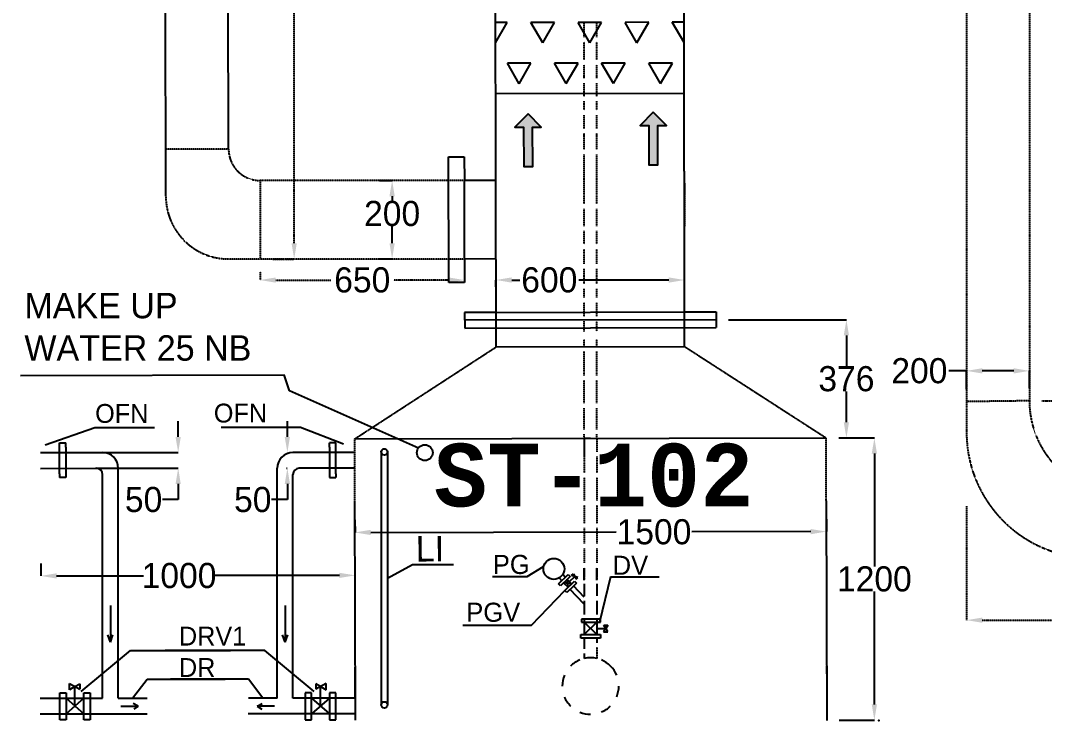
# Model space of a CAD drawing. Header units: inches. Extents: x -36349 to 130474, y -1458 to 49216.
# Drawn here: x -35754 to -32495, y -33 to 2197 of the extents above; entities that cross this region are included whole.
import ezdxf

# ---------------------------------------------------------------- set-up
doc = ezdxf.new("R2010")
doc.units = ezdxf.units.IN
doc.header["$MEASUREMENT"] = 0
doc.linetypes.add('HIDDEN', pattern=[0.375, 0.25, -0.125])
doc.layers.add('TEXT', color=6, linetype='Continuous')
doc.dimstyles.get("Standard").update_dxf_attribs({"dimtxt": 80, "dimasz": 50, "dimexe": 0.18, "dimexo": 40, "dimgap": 0.09, "dimtad": 0, "dimtih": 1, "dimtoh": 1, "dimdec": 0, "dimzin": 0, "dimdsep": 46, "dimtxsty": 'Standard', "dimcen": 0.09, "dimclrd": 6, "dimclre": 6, "dimclrt": 5, "dimadec": 0, "dimazin": 0, "dimtfac": 1, "dimtdec": 0, "dimtofl": 0, "dimtmove": 0, "dimatfit": 3, "dimfxl": 1, "dimtolj": 1, "dimtzin": 0, "dimarcsym": 0})

# ---------------------------------------------------------------- blocks, each defined once
blk = doc.blocks.new('*D3')
at = {"layer": 'Defpoints', "color": 0, "transparency": 16777216}
for p in [(-34689.2, 566.2), (-34689.2, 566.2), (-33189.2, 568.9)]:
    blk.add_point(p, dxfattribs=at)
at = {"layer": 'TEXT', "color": 6, "lineweight": -2, "transparency": 16777216}
for p, q in [((-34689.3, 606.2), (-34689.2, 566.4)), ((-33189.3, 608.9), (-33189.2, 569.1)), ((-34639.2, 566.3), (-33857.9, 567.7)), ((-33239.2, 568.8), (-33617.7, 568.2))]:
    blk.add_line(p, q, dxfattribs=at)
at = {"layer": 'TEXT', "color": 6, "transparency": 16777216}
for points in [[(-34639.2, 574.6), (-34639.2, 558), (-34689.2, 566.2)], [(-33239.2, 577.2), (-33239.2, 560.5), (-33189.2, 568.9)]]:
    blk.add_solid(points, dxfattribs=at)
at = {"layer": 'TEXT', "color": 5, "transparency": 16777216, "insert": (-33737.8, 567.9), "char_height": 80, "width": 348.971, "attachment_point": 5}
blk.add_mtext('\\A1;{\\C7;1500} ', dxfattribs=at)
blk = doc.blocks.new('*U2')
h = blk.add_hatch(color=0)
h.set_gradient(color1=(0, 0, 255), rotation=180, tint=1)
h.paths.add_polyline_path([(0, 0), (-6.35, -6.35), (-6.35, -2.159), (-25.4, -2.159), (-25.4, 2.159), (-6.35, 2.159), (-6.35, 6.35)])
at = {"color": 0, "linetype": 'Continuous'}
blk.add_lwpolyline([(0, 0), (-6.35, -6.35), (-6.35, -2.159), (-25.4, -2.159), (-25.4, 2.159), (-6.35, 2.159), (-6.35, 6.35)], close=True, dxfattribs=at)
blk = doc.blocks.new('*D5')
at = {"layer": 'Defpoints', "color": 0, "transparency": 16777216}
for p in [(-35689, 427.8), (-35689, 427.8), (-34689, 429.6)]:
    blk.add_point(p, dxfattribs=at)
at = {"layer": 'TEXT', "color": 6, "lineweight": -2, "transparency": 16777216}
for p, q in [((-35689, 467.8), (-35689, 428)), ((-35639, 427.9), (-35362.6, 428.4)), ((-34739, 429.5), (-35135.7, 428.8)), ((-34688.9, 389.6), (-34689, 429.4))]:
    blk.add_line(p, q, dxfattribs=at)
at = {"layer": 'TEXT', "color": 6, "transparency": 16777216}
for points in [[(-35639, 436.2), (-35638.9, 419.5), (-35689, 427.8)], [(-34739, 437.8), (-34738.9, 421.2), (-34689, 429.6)]]:
    blk.add_solid(points, dxfattribs=at)
at = {"layer": 'TEXT', "color": 5, "transparency": 16777216, "insert": (-35249.1, 428.6), "char_height": 80, "width": 329.326, "attachment_point": 5}
blk.add_mtext('\\A1;{\\C7;1000}', dxfattribs=at)
blk = doc.blocks.new('*D6')
at = {"layer": 'Defpoints', "color": 0, "linetype": 'ByBlock', "transparency": 16777216}
for p in [(-32743.2, 1080.8), (-32743.2, 982.9), (-32543.2, 985.4)]:
    blk.add_point(p, dxfattribs=at)
at = {"layer": 'TEXT', "color": 6, "linetype": 'ByBlock', "lineweight": -2, "transparency": 16777216}
for p, q in [((-32743.2, 1080.8), (-32799.9, 1080.8)), ((-32743.2, 1022.9), (-32743.2, 1081)), ((-32593.2, 1080.8), (-32693.2, 1080.8)), ((-32543.2, 1025.4), (-32543.2, 1081))]:
    blk.add_line(p, q, dxfattribs=at)
at = {"layer": 'TEXT', "color": 6, "linetype": 'ByBlock', "transparency": 16777216}
for points in [[(-32693.2, 1089.2), (-32693.2, 1072.5), (-32743.2, 1080.8)], [(-32593.2, 1089.2), (-32593.2, 1072.5), (-32543.2, 1080.8)]]:
    blk.add_solid(points, dxfattribs=at)
at = {"layer": 'TEXT', "color": 5, "linetype": 'ByBlock', "transparency": 16777216, "insert": (-32893.3, 1080.8), "char_height": 80, "attachment_point": 5}
blk.add_mtext('\\A1;{\\C7;200}', dxfattribs=at)
blk = doc.blocks.new('*D49')
at = {"layer": 'Defpoints', "color": 0, "linetype": 'HIDDEN', "transparency": 16777216}
for p in [(-32543.2, 5592.6), (-32328.2, 5592.6), (-32543.2, 985.4)]:
    blk.add_point(p, dxfattribs=at)
at = {"layer": 'TEXT', "color": 6, "linetype": 'HIDDEN', "lineweight": -2, "transparency": 16777216}
for p, q in [((-32503.2, 5592.6), (-32328, 5592.6)), ((-32328.2, 5542.6), (-32328.2, 3177)), ((-32328.2, 1035.4), (-32328.2, 3096.9)), ((-32503.2, 985.4), (-32328, 985.4))]:
    blk.add_line(p, q, dxfattribs=at)
at = {"layer": 'TEXT', "color": 6, "linetype": 'HIDDEN', "transparency": 16777216}
for points in [[(-32336.5, 5542.6), (-32319.8, 5542.6), (-32328.2, 5592.6)], [(-32336.5, 1035.4), (-32319.8, 1035.4), (-32328.2, 985.4)]]:
    blk.add_solid(points, dxfattribs=at)
at = {"layer": 'TEXT', "color": 5, "linetype": 'HIDDEN', "transparency": 16777216, "insert": (-32328.2, 3136.9), "char_height": 80, "width": 474.618, "attachment_point": 5}
blk.add_mtext('\\A1;{\\C7;4750}', dxfattribs=at)
blk = doc.blocks.new('*D50')
at = {"layer": 'Defpoints', "color": 0, "linetype": 'HIDDEN', "transparency": 16777216}
for p in [(-32743.2, 689.9), (-31760.4, 485.4), (-32743.2, 286.9)]:
    blk.add_point(p, dxfattribs=at)
at = {"layer": 'TEXT', "color": 6, "linetype": 'HIDDEN', "lineweight": -2, "transparency": 16777216}
for p, q in [((-32743.2, 649.9), (-32743.2, 286.7)), ((-31760.4, 445.4), (-31760.4, 286.7)), ((-32693.2, 286.9), (-32351.9, 286.9)), ((-31810.4, 286.9), (-32151.7, 286.9))]:
    blk.add_line(p, q, dxfattribs=at)
at = {"layer": 'TEXT', "color": 6, "linetype": 'HIDDEN', "transparency": 16777216}
for points in [[(-32693.2, 295.2), (-32693.2, 278.5), (-32743.2, 286.9)], [(-31810.4, 295.2), (-31810.4, 278.5), (-31760.4, 286.9)]]:
    blk.add_solid(points, dxfattribs=at)
at = {"layer": 'TEXT', "color": 5, "linetype": 'HIDDEN', "transparency": 16777216, "insert": (-32251.8, 286.9), "char_height": 80, "width": 272.568, "attachment_point": 5}
blk.add_mtext('\\A1;{\\C7;980}', dxfattribs=at)
blk = doc.blocks.new('*D52')
at = {"layer": 'Defpoints', "color": 0, "linetype": 'HIDDEN', "transparency": 16777216}
for p in [(-35098.4, 5545.3), (-34991.5, 1437.1), (-34882.8, 1437.1)]:
    blk.add_point(p, dxfattribs=at)
at = {"layer": 'TEXT', "color": 6, "linetype": 'HIDDEN', "lineweight": -2, "transparency": 16777216}
for p, q in [((-35058.4, 5545.3), (-34882.6, 5545.3)), ((-34882.8, 5495.3), (-34882.8, 3734)), ((-34882.8, 1487.1), (-34882.8, 3653.8)), ((-34951.5, 1437.1), (-34882.6, 1437.1))]:
    blk.add_line(p, q, dxfattribs=at)
at = {"layer": 'TEXT', "color": 6, "linetype": 'HIDDEN', "transparency": 16777216}
for points in [[(-34891.1, 5495.3), (-34874.5, 5495.3), (-34882.8, 5545.3)], [(-34891.1, 1487.1), (-34874.5, 1487.1), (-34882.8, 1437.1)]]:
    blk.add_solid(points, dxfattribs=at)
at = {"layer": 'TEXT', "color": 5, "linetype": 'HIDDEN', "transparency": 16777216, "insert": (-34882.8, 3693.9), "char_height": 80, "width": 424.543, "attachment_point": 5}
blk.add_mtext('\\A1;{\\C7;4250}', dxfattribs=at)
blk = doc.blocks.new('*D53')
at = {"layer": 'Defpoints', "color": 0, "linetype": 'HIDDEN', "transparency": 16777216}
for p in [(-34991.5, 1437.1), (-34340.8, 1437.1), (-34340.8, 1370)]:
    blk.add_point(p, dxfattribs=at)
at = {"layer": 'TEXT', "color": 6, "linetype": 'HIDDEN', "lineweight": -2, "transparency": 16777216}
for p, q in [((-34991.5, 1397.1), (-34991.5, 1369.8)), ((-34941.5, 1370), (-34766.2, 1370)), ((-34390.8, 1370), (-34566, 1370)), ((-34340.8, 1397.1), (-34340.8, 1369.8))]:
    blk.add_line(p, q, dxfattribs=at)
at = {"layer": 'TEXT', "color": 6, "linetype": 'HIDDEN', "transparency": 16777216}
for points in [[(-34941.5, 1378.3), (-34941.5, 1361.7), (-34991.5, 1370)], [(-34390.8, 1378.3), (-34390.8, 1361.7), (-34340.8, 1370)]]:
    blk.add_solid(points, dxfattribs=at)
at = {"layer": 'TEXT', "color": 5, "linetype": 'HIDDEN', "transparency": 16777216, "insert": (-34666.1, 1370), "char_height": 80, "width": 267.941, "attachment_point": 5}
blk.add_mtext('\\A1;{\\C7;650}', dxfattribs=at)
blk = doc.blocks.new('*D54')
at = {"layer": 'Defpoints', "color": 0, "linetype": 'ByBlock', "transparency": 16777216}
for p in [(-34864.6, 820.7), (-34904.5, 770.7), (-34866.9, 770.7)]:
    blk.add_point(p, dxfattribs=at)
at = {"layer": 'TEXT', "color": 6, "linetype": 'ByBlock', "lineweight": -2, "transparency": 16777216}
for p, q in [((-34904.5, 870.7), (-34904.5, 920.7)), ((-34904.6, 820.7), (-34904.7, 820.7)), ((-34906.9, 770.7), (-34904.7, 770.7)), ((-34904.5, 720.7), (-34904.5, 670.7)), ((-34904.5, 670.7), (-34954.5, 670.7))]:
    blk.add_line(p, q, dxfattribs=at)
at = {"layer": 'TEXT', "color": 6, "linetype": 'ByBlock', "transparency": 16777216}
for points in [[(-34912.9, 870.7), (-34896.2, 870.7), (-34904.5, 820.7)], [(-34912.9, 720.7), (-34896.2, 720.7), (-34904.5, 770.7)]]:
    blk.add_solid(points, dxfattribs=at)
at = {"layer": 'TEXT', "color": 5, "linetype": 'ByBlock', "transparency": 16777216, "insert": (-35014.6, 670.7), "char_height": 80, "attachment_point": 5}
blk.add_mtext('\\A1;{\\C7;50}', dxfattribs=at)
blk = doc.blocks.new('*D55')
at = {"layer": 'Defpoints', "color": 0, "linetype": 'ByBlock', "transparency": 16777216}
for p in [(-34571.1, 1687.2), (-34571.1, 1687.2), (-34571.1, 1437.2)]:
    blk.add_point(p, dxfattribs=at)
at = {"layer": 'TEXT', "color": 6, "linetype": 'ByBlock', "lineweight": -2, "transparency": 16777216}
for p, q in [((-34611.1, 1687.2), (-34571.3, 1687.2)), ((-34571.1, 1637.2), (-34571.1, 1621.7)), ((-34571.1, 1487.2), (-34571.1, 1541.5)), ((-34611.1, 1437.2), (-34571.3, 1437.2))]:
    blk.add_line(p, q, dxfattribs=at)
at = {"layer": 'TEXT', "color": 6, "linetype": 'ByBlock', "transparency": 16777216}
for points in [[(-34579.5, 1637.2), (-34562.8, 1637.2), (-34571.1, 1687.2)], [(-34579.5, 1487.2), (-34562.8, 1487.2), (-34571.1, 1437.2)]]:
    blk.add_solid(points, dxfattribs=at)
at = {"layer": 'TEXT', "color": 5, "linetype": 'ByBlock', "transparency": 16777216, "insert": (-34571.1, 1581.6), "char_height": 80, "attachment_point": 5}
blk.add_mtext('\\A1;{\\C7;200}', dxfattribs=at)
blk = doc.blocks.new('*D56')
at = {"layer": 'Defpoints', "color": 0, "linetype": 'ByBlock', "transparency": 16777216}
for p in [(-35554.7, 820.7), (-35554.7, 770.7), (-35251.9, 770.7)]:
    blk.add_point(p, dxfattribs=at)
at = {"layer": 'TEXT', "color": 6, "linetype": 'ByBlock', "lineweight": -2, "transparency": 16777216}
for p, q in [((-35251.9, 870.7), (-35251.9, 920.7)), ((-35514.7, 820.7), (-35251.8, 820.7)), ((-35514.7, 770.7), (-35251.8, 770.7)), ((-35251.9, 720.7), (-35251.9, 670.7)), ((-35251.9, 670.7), (-35301.9, 670.7))]:
    blk.add_line(p, q, dxfattribs=at)
at = {"layer": 'TEXT', "color": 6, "linetype": 'ByBlock', "transparency": 16777216}
for points in [[(-35260.3, 870.7), (-35243.6, 870.7), (-35251.9, 820.7)], [(-35260.3, 720.7), (-35243.6, 720.7), (-35251.9, 770.7)]]:
    blk.add_solid(points, dxfattribs=at)
at = {"layer": 'TEXT', "color": 5, "linetype": 'ByBlock', "transparency": 16777216, "insert": (-35362, 670.7), "char_height": 80, "attachment_point": 5}
blk.add_mtext('\\A1;{\\C7;50}', dxfattribs=at)
blk = doc.blocks.new('*D61')
at = {"layer": 'Defpoints', "color": 0, "linetype": 'ByBlock', "transparency": 16777216}
for p in [(-33540.2, 1243.6), (-33189.7, 867.2), (-33125.5, 867.2)]:
    blk.add_point(p, dxfattribs=at)
at = {"layer": 'TEXT', "color": 6, "linetype": 'ByBlock', "lineweight": -2, "transparency": 16777216}
for p, q in [((-33500.2, 1243.6), (-33125.4, 1243.6)), ((-33125.5, 1193.6), (-33125.5, 1095.5)), ((-33125.5, 917.2), (-33125.5, 1015.3)), ((-33149.7, 867.2), (-33125.4, 867.2))]:
    blk.add_line(p, q, dxfattribs=at)
at = {"layer": 'TEXT', "color": 6, "linetype": 'ByBlock', "transparency": 16777216}
for points in [[(-33133.9, 1193.6), (-33117.2, 1193.6), (-33125.5, 1243.6)], [(-33133.9, 917.2), (-33117.2, 917.2), (-33125.5, 867.2)]]:
    blk.add_solid(points, dxfattribs=at)
at = {"layer": 'TEXT', "color": 5, "linetype": 'ByBlock', "transparency": 16777216, "insert": (-33125.5, 1055.4), "char_height": 80, "width": 540.022, "attachment_point": 5}
blk.add_mtext('\\A1;{\\C7;376}', dxfattribs=at)
blk = doc.blocks.new('*D62')
at = {"layer": 'Defpoints', "color": 0, "linetype": 'ByBlock', "transparency": 16777216}
for p in [(-33189.7, 867.2), (-33188.1, -31.5), (-33036.5, -31.5)]:
    blk.add_point(p, dxfattribs=at)
at = {"layer": 'TEXT', "color": 6, "linetype": 'ByBlock', "lineweight": -2, "transparency": 16777216}
for p, q in [((-33149.7, 867.2), (-33036.4, 867.2)), ((-33036.5, 817.2), (-33036.5, 458)), ((-33036.5, 18.5), (-33036.5, 377.8)), ((-33148.1, -31.5), (-33036.4, -31.5))]:
    blk.add_line(p, q, dxfattribs=at)
at = {"layer": 'TEXT', "color": 6, "linetype": 'ByBlock', "transparency": 16777216}
for points in [[(-33044.9, 817.2), (-33028.2, 817.2), (-33036.5, 867.2)], [(-33044.9, 18.5), (-33028.2, 18.5), (-33036.5, -31.5)]]:
    blk.add_solid(points, dxfattribs=at)
at = {"layer": 'TEXT', "color": 5, "linetype": 'ByBlock', "transparency": 16777216, "insert": (-33036.5, 417.9), "char_height": 80, "attachment_point": 5}
blk.add_mtext('\\A1;{\\C7;1200}', dxfattribs=at)
blk = doc.blocks.new('*D63')
at = {"layer": 'Defpoints', "color": 0, "linetype": 'ByBlock', "transparency": 16777216}
for p in [(-34240.7, 1388.7), (-33640.7, 1391.4), (-33640.7, 1370.2)]:
    blk.add_point(p, dxfattribs=at)
at = {"layer": 'TEXT', "color": 6, "linetype": 'ByBlock', "lineweight": -2, "transparency": 16777216}
for p, q in [((-34240.7, 1348.7), (-34240.7, 1370)), ((-34190.7, 1370.2), (-34164.4, 1370.2)), ((-33690.7, 1370.2), (-33977.5, 1370.2)), ((-33640.7, 1351.4), (-33640.7, 1370))]:
    blk.add_line(p, q, dxfattribs=at)
at = {"layer": 'TEXT', "color": 6, "linetype": 'ByBlock', "transparency": 16777216}
for points in [[(-34190.7, 1378.5), (-34190.7, 1361.8), (-34240.7, 1370.2)], [(-33690.7, 1378.5), (-33690.7, 1361.8), (-33640.7, 1370.2)]]:
    blk.add_solid(points, dxfattribs=at)
at = {"layer": 'TEXT', "color": 5, "linetype": 'ByBlock', "transparency": 16777216, "insert": (-34070.9, 1370.2), "char_height": 80, "attachment_point": 5}
blk.add_mtext('\\A1;{\\C7;600}', dxfattribs=at)

msp = doc.modelspace()

# ---------------------------------------------------------------- linework, layer by layer
at = {"color": 5}
for p, q in [((-35091.5, 1786.9), (-35098.7, 5686.9)), ((-35291.2, 1636.7), (-35298.5, 5586.7)), ((-33640.3, 1158.2), (-33647.4, 5116.4)), ((-34240.3, 1156.9), (-34247.4, 5115.3)), ((-34204.6, 2190.2), (-34242.1, 2190.1)), ((-34242, 2125.1), (-34204.6, 2190.2)), ((-34054.6, 2190.4), (-34129.6, 2190.3)), ((-34092, 2125.4), (-34129.6, 2190.3)), ((-34092, 2125.4), (-34054.6, 2190.4)), ((-33904.6, 2190.7), (-33979.6, 2190.6)), ((-33942, 2125.7), (-33979.6, 2190.6)), ((-33942, 2125.7), (-33904.6, 2190.7)), ((-33754.6, 2191), (-33829.6, 2190.8)), ((-33792, 2126), (-33829.6, 2190.8)), ((-33792, 2126), (-33754.6, 2191)), ((-33642.1, 2191.2), (-33679.6, 2191.1)), ((-33642, 2126.2), (-33679.6, 2191.1)), ((-34129.4, 2060.4), (-34204.4, 2060.3)), ((-34166.8, 1995.4), (-34204.4, 2060.3)), ((-34166.8, 1995.4), (-34129.4, 2060.4)), ((-33979.4, 2060.7), (-34054.4, 2060.5)), ((-34016.8, 1995.6), (-34054.4, 2060.5)), ((-34016.8, 1995.6), (-33979.4, 2060.7)), ((-33829.4, 2060.9), (-33904.4, 2060.8)), ((-33866.8, 1995.9), (-33904.4, 2060.8)), ((-33866.8, 1995.9), (-33829.4, 2060.9)), ((-33679.4, 2061.2), (-33754.4, 2061.1)), ((-33716.8, 1996.2), (-33754.4, 2061.1)), ((-33716.8, 1996.2), (-33679.4, 2061.2)), ((-33641.7, 1965.4), (-33641.9, 2065.4)), ((-34241.8, 1964.3), (-33641.7, 1965.4)), ((-34391.4, 1762), (-34341.4, 1762.1)), ((-34390.6, 1362), (-34391.4, 1762)), ((-34341.4, 1762.1), (-34341.2, 1687.1)), ((-33641.3, 1716.4), (-33641.1, 1641.4)), ((-34241.2, 1687.2), (-34341.2, 1687.1)), ((-34340.8, 1437.1), (-34341.2, 1687.1)), ((-34240.8, 1437.2), (-34340.8, 1437.1)), ((-34340.8, 1437.1), (-34340.6, 1362.1)), ((-33640.6, 1316.4), (-33640.7, 1391.4)), ((-34340.6, 1362.1), (-34390.6, 1362)), ((-34340.3, 1267.2), (-33540.3, 1268.6)), ((-34240.3, 1267.4), (-34340.3, 1267.2)), ((-34340.3, 1267.2), (-34340.2, 1217.2)), ((-33540.2, 1243.6), (-34340.2, 1242.2)), ((-33640.3, 1268.4), (-33540.3, 1268.6)), ((-33540.3, 1268.6), (-33540.2, 1218.6)), ((-34340.2, 1217.2), (-33540.2, 1218.6)), ((-34240, 1157.1), (-33640, 1158.2)), ((-34689.7, 864.5), (-33189.7, 867.2)), ((-33939.7, 865.9), (-33959.7, 865.9)), ((-33959.7, 865.9), (-33959.7, 808.9)), ((-34688.1, -31.5), (-34689.4, 664.5)), ((-33189.4, 667.2), (-33188.1, -32.8)), ((-33959.7, 359.8), (-33994.1, 395.9)), ((-33959.7, 402.9), (-33959.7, 363.3)), ((-33919.7, 402.4), (-33919.7, 364.3)), ((-33959.7, 348.8), (-33959.7, 304.7)), ((-33919.7, 348.8), (-33919.7, 304.7)), ((-33907.7, 289.8), (-33968.6, 289.8)), ((-33959.7, 289.2), (-33959.7, 245.5)), ((-33959.7, 284.7), (-33959.7, 241)), ((-33919.7, 280.2), (-33959.7, 241)), ((-33919.7, 241), (-33959.7, 280.2)), ((-33959.7, 280.2), (-33907.7, 280.2)), ((-33919.7, 289.2), (-33919.7, 245.5)), ((-33919.7, 284.7), (-33919.7, 241)), ((-33919.7, 280.2), (-33919.7, 241)), ((-33919.7, 279.1), (-33919.7, 242.8)), ((-33907.7, 280.2), (-33907.7, 289.8)), ((-33891.5, 260.6), (-33897.7, 270.5)), ((-33897.7, 270.5), (-33884.2, 270.5)), ((-33884.2, 270.5), (-33891.5, 260.6)), ((-33907.7, 229.8), (-33970.1, 229.8)), ((-33959.7, 241), (-33919.7, 241)), ((-33919.7, 260.6), (-33891.5, 260.6)), ((-33919.7, 241), (-33907.7, 241)), ((-33907.7, 241), (-33907.7, 229.8)), ((-33891.5, 260.6), (-33898.9, 249.6)), ((-33898.9, 249.6), (-33884.6, 249.6)), ((-33884.6, 249.6), (-33891.5, 260.6)), ((-33959.7, 181), (-33959.7, 164.9)), ((-34688.3, 87.5), (-34688.4, 137.5)), ((-33188.4, 140.2), (-33188.3, 90.2)), ((-34688.1, -31.5), (-34688.4, 112.5))]:
    msp.add_line(p, q, dxfattribs=at)
at = {"color": 5, "linetype": 'HIDDEN'}
for p, q in [((-32543.2, 5695.6), (-32543.2, 985.4)), ((-32743.2, 5594.7), (-32743.2, 885.4)), ((-33959.7, 2144.1), (-33959.7, 2193.2)), ((-33919.7, 2144.1), (-33919.7, 2193.2)), ((-33959.7, 2070.9), (-33959.7, 2128.6)), ((-33919.7, 2070.9), (-33919.7, 2128.6)), ((-33959.7, 2012.6), (-33959.7, 2055.4)), ((-33919.7, 2012.6), (-33919.7, 2055.4)), ((-33959.7, 1954.9), (-33959.7, 1997.1)), ((-33919.7, 1954.9), (-33919.7, 1997.1)), ((-33959.7, 1911.3), (-33959.7, 1939.4)), ((-33919.7, 1911.3), (-33919.7, 1939.4)), ((-33959.7, 1853), (-33959.7, 1895.7)), ((-33919.7, 1853), (-33919.7, 1895.7)), ((-33959.7, 1785.7), (-33959.7, 1837.5)), ((-33919.7, 1785.7), (-33919.7, 1837.5)), ((-35091.5, 1786.9), (-35291.5, 1786.9)), ((-33959.7, 1691.2), (-33959.7, 1770.1)), ((-33919.7, 1691.2), (-33919.7, 1770.1)), ((-34341.2, 1687.1), (-34991.5, 1687.1)), ((-34991.5, 1687.1), (-34991.5, 1437.1)), ((-33959.7, 1612.3), (-33959.7, 1691.2)), ((-33919.7, 1612.3), (-33919.7, 1691.2)), ((-33641.2, 1666.4), (-33641.2, 1541.4)), ((-33959.7, 1541.8), (-33959.7, 1596.8)), ((-33919.7, 1541.8), (-33919.7, 1596.8)), ((-33959.7, 1484.5), (-33959.7, 1526.3)), ((-33919.7, 1484.5), (-33919.7, 1526.3)), ((-33959.7, 1421.4), (-33959.7, 1469)), ((-33919.7, 1421.4), (-33919.7, 1469)), ((-34340.8, 1437.1), (-35091.2, 1437.1)), ((-33959.7, 1357.9), (-33959.7, 1405.9)), ((-33919.7, 1357.9), (-33919.7, 1405.9)), ((-33959.7, 1314.5), (-33959.7, 1342.4)), ((-33919.7, 1314.5), (-33919.7, 1342.4)), ((-33959.7, 1254.2), (-33959.7, 1299)), ((-33919.7, 1254.2), (-33919.7, 1299)), ((-33959.7, 1206.7), (-33959.7, 1238.7)), ((-33919.7, 1206.8), (-33919.7, 1238.7)), ((-33959.7, 1158.1), (-33959.7, 1181.7)), ((-33919.7, 1158.1), (-33919.7, 1181.8)), ((-34689.7, 864.5), (-34240, 1157.1)), ((-33959.7, 1066.6), (-33959.7, 1142.6)), ((-33919.7, 1066.6), (-33919.7, 1142.6)), ((-33640.3, 1158.2), (-33189.7, 867.2)), ((-33959.7, 978), (-33959.7, 1051.1)), ((-33919.7, 978), (-33919.7, 1051.1)), ((-32543.2, 985.4), (-32743.2, 982.9)), ((-33959.7, 894.6), (-33959.7, 962.5)), ((-33919.7, 894.6), (-33919.7, 962.5)), ((-34689.4, 664.5), (-34689.7, 864.5)), ((-33959.7, 865.9), (-33959.7, 879.1)), ((-33959.7, 865.9), (-33959.7, 823.1)), ((-33919.7, 865.9), (-33919.7, 879.1)), ((-33919.7, 865.9), (-33919.7, 823.1)), ((-33189.4, 667.2), (-33189.7, 867.2)), ((-33959.7, 807.6), (-33959.7, 756.5)), ((-33919.7, 807.6), (-33919.7, 756.5)), ((-33959.7, 741), (-33959.7, 668.5)), ((-33919.7, 741), (-33919.7, 668.5)), ((-33959.7, 653), (-33959.7, 594.6)), ((-33919.7, 653), (-33919.7, 594.6)), ((-33959.7, 581.2), (-33959.7, 531.5)), ((-33919.7, 581.2), (-33919.7, 531.5)), ((-33959.7, 515.9), (-33959.7, 469.2)), ((-33919.7, 515.9), (-33919.7, 469.2)), ((-33959.7, 453.7), (-33959.7, 417.9)), ((-33959.7, 414.4), (-33959.7, 453.7)), ((-33959.7, 452.6), (-33959.7, 414.4)), ((-33959.7, 415.6), (-33959.7, 451.8)), ((-33919.7, 453.7), (-33919.7, 417.9)), ((-33919.7, 414.4), (-33919.7, 453.7)), ((-33919.7, 452.6), (-33919.7, 414.4)), ((-33919.7, 415.6), (-33919.7, 451.8)), ((-33959.7, 280.2), (-33959.7, 241)), ((-33959.7, 279.1), (-33959.7, 242.8)), ((-33919.7, 201), (-33919.7, 164.9))]:
    msp.add_line(p, q, dxfattribs=at)
at = {"color": 5, "linetype": 'ByBlock'}
for p, q in [((-35753.7, 1066.2), (-34914.9, 1067.7)), ((-34898, 1017.2), (-34914.9, 1067.7)), ((-34487.7, 834.5), (-34898, 1017.2)), ((-35674.7, 845.8), (-35517.2, 900)), ((-34725.4, 847.5), (-34862.2, 900)), ((-35629.2, 753), (-35629.2, 851.5)), ((-35629.2, 851.5), (-35609.2, 851.5)), ((-35609.2, 838.3), (-35609.2, 851.5)), ((-34750.2, 851.5), (-34770.2, 851.5)), ((-34770.2, 838.3), (-34770.2, 851.5)), ((-34750.2, 753), (-34750.2, 851.5)), ((-35689.7, 820.4), (-35492.5, 820.7)), ((-35609.2, 838.3), (-35609.2, 740.8)), ((-35609.2, 838.3), (-35609.2, 838.3)), ((-34694.4, 820.7), (-34886.9, 820.7)), ((-34770.2, 838.3), (-34770.2, 740.8)), ((-34770.2, 838.3), (-34770.2, 838.3)), ((-34605.7, 822.8), (-34605.7, 816.1)), ((-34605.7, 816.1), (-34605.7, 17.1)), ((-34585.7, 822.8), (-34585.7, 17.1)), ((-33189.7, 821.1), (-33189.7, 821.1)), ((-35689.6, 770.4), (-35512.5, 770.7)), ((-35629.2, 753), (-35629.2, 740.8)), ((-35492.5, 38.5), (-35492.5, 750.7)), ((-35442.5, 38.5), (-35442.5, 770.7)), ((-34936.9, 38.5), (-34936.9, 770.7)), ((-34886.9, 38.5), (-34886.9, 750.7)), ((-34689.6, 770.9), (-34866.9, 770.7)), ((-34750.2, 753), (-34750.2, 740.8)), ((-35609.2, 740.8), (-35629.2, 740.8)), ((-34770.2, 740.8), (-34750.2, 740.8)), ((-34506.7, 463.3), (-34585.7, 419.9)), ((-34375.9, 463.3), (-34506.7, 463.3)), ((-34141.5, 425.7), (-34089.1, 457.5)), ((-34041.5, 402.9), (-34010.4, 432.5)), ((-34020.1, 423.3), (-34028.4, 432.1)), ((-34004.4, 426.2), (-34013.3, 417.7)), ((-34010.4, 432.5), (-34004.4, 426.2)), ((-34007, 409.5), (-33990, 425.7)), ((-33999.9, 429.3), (-33994.3, 434.6)), ((-33990, 425.7), (-33999.9, 429.3)), ((-33994.3, 434.6), (-33990, 425.7)), ((-33990, 425.7), (-33985.9, 417.2)), ((-33980.6, 422.3), (-33990, 425.7)), ((-33876.7, 424.8), (-33911.7, 280.2)), ((-33876.7, 424.8), (-33721.3, 424.8)), ((-34035.6, 396.6), (-34041.5, 402.9)), ((-34039.6, 421.3), (-34031.3, 412.6)), ((-34013.3, 417.7), (-34035.6, 396.6)), ((-34025.3, 406.3), (-34011.2, 391.5)), ((-34000, 402.1), (-34025.3, 406.3)), ((-34021.4, 381.8), (-33990.3, 411.4)), ((-33993.2, 396.6), (-34015.5, 375.5)), ((-34011.2, 391.5), (-34014.1, 417)), ((-34000, 402.1), (-34014.1, 416.9)), ((-34011.2, 391.5), (-34000, 402.1)), ((-33984.2, 405.1), (-33993.2, 396.6)), ((-33990.3, 411.4), (-33984.2, 405.1)), ((-33985.9, 417.2), (-33980.6, 422.3)), ((-33959.7, 414.4), (-33959.7, 417.9)), ((-34128, 270.5), (-34021.4, 381.8)), ((-34015.5, 375.5), (-34021.4, 381.8)), ((-33959.7, 338.3), (-34005.3, 385.2)), ((-35467.7, 334.1), (-35467.7, 216.9)), ((-34911.7, 334.1), (-34911.7, 216.9)), ((-33968.6, 289.8), (-33968.6, 280.2)), ((-33968.6, 280.2), (-33959.7, 280.2)), ((-35467.7, 216.9), (-35476.1, 240.3)), ((-35467.7, 216.9), (-35459.7, 239.8)), ((-34911.7, 216.9), (-34919.7, 239.8)), ((-34911.7, 216.9), (-34903.4, 240.3)), ((-33970.1, 229.8), (-33970.1, 241)), ((-33970.1, 241), (-33959.7, 241)), ((-33959.7, 229.7), (-33959.7, 195.2)), ((-33919.7, 232.2), (-33919.7, 214.9)), ((-35560.4, 59.5), (-35403.3, 190.6)), ((-35403.3, 190.6), (-35085.6, 190.6)), ((-34976.1, 190.6), (-35293.8, 190.6)), ((-34819.1, 59.5), (-34976.1, 190.6)), ((-35396.8, 38.5), (-35351, 98.5)), ((-35028.4, 98.5), (-35276.8, 98.5)), ((-34982.6, 38.5), (-35028.4, 98.5)), ((-35597.9, 65), (-35597.9, 85)), ((-35597.9, 85), (-35565.2, 66.8)), ((-35580.3, 75.2), (-35597.9, 65)), ((-35580.3, 75.2), (-35565.2, 84)), ((-35580.3, 13.5), (-35580.3, 75.2)), ((-35565.2, 84), (-35565.2, 66.8)), ((-34781.5, 85), (-34814.2, 66.8)), ((-34799.1, 75.2), (-34814.2, 84)), ((-34814.2, 84), (-34814.2, 66.8)), ((-34799.1, 13.5), (-34799.1, 75.2)), ((-34799.1, 75.2), (-34781.5, 65)), ((-34781.5, 65), (-34781.5, 85)), ((-35691.2, 38.5), (-35492.5, 38.5)), ((-35628.7, -30.1), (-35628.7, 55.2)), ((-35628.7, 55.2), (-35608.7, 55.2)), ((-35608.7, 55.2), (-35608.7, -30.1)), ((-35551.9, 38.5), (-35608.7, -11.5)), ((-35608.7, 38.5), (-35551.9, -11.5)), ((-35551.9, -30.1), (-35551.9, 55.2)), ((-35551.9, 55.2), (-35531.9, 55.2)), ((-35531.9, 55.2), (-35531.9, -30.1)), ((-35442.5, 38.5), (-35351.1, 38.5)), ((-34936.9, 38.5), (-35028.3, 38.5)), ((-34688.3, 38.5), (-34886.9, 38.5)), ((-34847.5, 55.2), (-34847.5, -30.1)), ((-34827.5, 55.2), (-34847.5, 55.2)), ((-34827.5, -30.1), (-34827.5, 55.2)), ((-34827.5, 38.5), (-34770.7, -11.5)), ((-34770.7, 38.5), (-34827.5, -11.5)), ((-34770.7, 55.2), (-34770.7, -30.1)), ((-34750.7, 55.2), (-34770.7, 55.2)), ((-34750.7, -30.1), (-34750.7, 55.2)), ((-33188.2, 33.9), (-33188.2, 33.9)), ((-35434.4, 12.5), (-35379.1, 12.5)), ((-35379.1, 12.5), (-35394.9, 21.4)), ((-35379.1, 12.5), (-35393.3, 3.6)), ((-35000.3, 12.5), (-34984.5, 21.4)), ((-34945, 12.5), (-35000.3, 12.5)), ((-35000.3, 12.5), (-34986.1, 3.6)), ((-35691.2, -11.5), (-35472, -11.5)), ((-35608.7, -30.1), (-35628.7, -30.1)), ((-35531.9, -30.1), (-35551.9, -30.1)), ((-35472, -11.5), (-35350.6, -11.5)), ((-34907.5, -11.5), (-35028.8, -11.5)), ((-34688.2, -11.5), (-34907.5, -11.5)), ((-34847.5, -30.1), (-34827.5, -30.1)), ((-34770.7, -30.1), (-34750.7, -30.1))]:
    msp.add_line(p, q, dxfattribs=at)
at = {"color": 7, "linetype": 'ByBlock', "lineweight": -3}
for p, q in [((-35517.2, 900), (-35326.8, 900)), ((-34862.2, 900), (-35115.4, 900)), ((-34346.2, 270.5), (-34128, 270.5))]:
    msp.add_line(p, q, dxfattribs=at)
at = {"color": 18, "linetype": 'ByBlock', "true_color": 0x000000}
msp.add_line((-34251.7, 425.7), (-34141.5, 425.7), dxfattribs=at)
at = {"color": 7, "linetype": 'ByBlock', "true_color": 0xffffff}
msp.add_line((-35351, 98.5), (-35102.6, 98.5), dxfattribs=at)
at = {"color": 5, "linetype": 'ByBlock'}
for centre, radius in [((-34595.7, 822.8), 10), ((-34467.1, 820.3), 25), ((-34056.4, 450.2), 33.4), ((-34595.7, 17.1), 10)]:
    msp.add_circle(centre, radius, dxfattribs=at)
at = {"color": 5, "linetype": 'HIDDEN'}
for centre, radius, start in [((-34991.5, 1787.1), 100, 180.1031), ((-35091.2, 1637.1), 200, 180.1031), ((-32243.2, 985.4), 300, 180), ((-32343.2, 885.4), 400, 180)]:
    msp.add_arc(centre, radius, start, 270, dxfattribs=at)
at = {"color": 5, "linetype": 'ByBlock'}
for centre, radius, start, end in [((-35492.5, 770.7), 50, 0, 90), ((-34886.9, 770.7), 50, 90, 180), ((-35512.5, 750.7), 20, 0, 90), ((-34866.9, 750.7), 20, 90, 180)]:
    msp.add_arc(centre, radius, start, end, dxfattribs=at)
at = {"color": 5}
for start, end in [(77.1604, 102.8396), (112.5, 135), (22.5, 67.5), (157.5, 180), (337.5, 0), (202.5, 225), (292.5, 315), (247.5, 270)]:
    msp.add_arc((-33939.7, 77.1), 90, start, end, dxfattribs=at)
at = {"color": 5, "linetype": 'HIDDEN'}
msp.add_point((-33022.7, -32.5), dxfattribs=at)
msp.add_point((-33022.7, -32.5), dxfattribs=at)
msp.add_point((-33022.7, -32.5), dxfattribs=at)

# ---------------------------------------------------------------- block references
at = {"color": 5, "xscale": -6.595417637844505, "yscale": 6.595417637844491, "zscale": 6.595417637866413, "rotation": 270.1031323753086}
for p in [(-34138.4, 1899.2), (-33740.1, 1904.6)]:
    msp.add_blockref('*U2', p, dxfattribs=at)

# ---------------------------------------------------------------- texts
at = {"color": 7, "lineweight": -3}
for s, insert, char_height, width, attachment_point in [('MAKE UP \\PWATER 25 NB', (-35741.3, 1329.3), 81, 1530.265, 1), ('OFN', (-35346.8, 975.3), 60, 692.464, 3), ('OFN', (-35138.5, 976.4), 60, 692.464, 1), ('PG', (-34250.7, 494.8), 60.75, 519.348, 1), ('DV', (-33869.3, 492.1), 60.75, 519.348, 1), ('PGV', (-34335.2, 342.5), 60.75, 519.348, 1), ('DRV1', (-35249.4, 266.1), 60, 692.464, 1), ('DR', (-35249.4, 166.1), 60, 692.464, 1)]:
    msp.add_mtext(s, dxfattribs=dict(at, insert=insert, char_height=char_height, width=width, attachment_point=attachment_point))
at = {"color": 7, "insert": (-33421.2, 849), "char_height": 200, "width": 3266.861, "attachment_point": 3}
msp.add_mtext('{\\fMonospac821 BT|b1|i0|c0|p49;ST-102}', dxfattribs=at)
at = {"color": 5, "insert": (-34496.4, 554.3), "char_height": 81, "width": 692.464, "attachment_point": 1, "rotation": 0.7214}
msp.add_mtext('LI', dxfattribs=at)

# ---------------------------------------------------------------- dimensions: what is measured, and where the dimension line sits
at = {"layer": 'TEXT', "color": 18, "linetype": 'HIDDEN', "true_color": 0x000000}
for base, p1, p2, text, picture, middle in [((-32328.2, 5592.6), (-32543.2, 985.4), (-32543.2, 5592.6), '{\\C7;4750}', '*D49', (-32328.2, 3136.9)), ((-34882.8, 1437.1), (-35098.4, 5545.3), (-34991.5, 1437.1), '{\\C7;4250}', '*D52', (-34882.8, 3693.9))]:
    dim = msp.add_linear_dim(base=base, p1=p1, p2=p2, angle=90, text=text, dimstyle='Standard', dxfattribs=at)
    dim.commit()
    dim.dimension.update_dxf_attribs({"geometry": picture, "text_midpoint": middle, "dimtype": 160})
at = {"layer": 'TEXT', "color": 5, "linetype": 'ByBlock'}
dim = msp.add_linear_dim(base=(-34571.1, 1687.2), p1=(-34571.1, 1437.2), p2=(-34571.1, 1687.2), angle=90, text='{\\C7;200}', dimstyle='Standard', dxfattribs=at)
dim.commit()
dim.dimension.update_dxf_attribs({"geometry": '*D55', "text_midpoint": (-34571.1, 1581.6), "dimtype": 160})
at = {"layer": 'TEXT', "color": 5, "linetype": 'HIDDEN'}
dim = msp.add_linear_dim(base=(-34340.8, 1370), p1=(-34991.5, 1437.1), p2=(-34340.8, 1437.1), text='{\\C7;650}', dimstyle='Standard', dxfattribs=at)
dim.commit()
dim.dimension.update_dxf_attribs({"geometry": '*D53', "text_midpoint": (-34666.1, 1370), "dimtype": 160})
at = {"layer": 'TEXT', "color": 5, "linetype": 'ByBlock'}
dim = msp.add_linear_dim(base=(-33640.7, 1370.2), p1=(-34240.7, 1388.7), p2=(-33640.7, 1391.4), text='{\\C7;<>}', dimstyle='Standard', dxfattribs=at)
dim.commit()
dim.dimension.update_dxf_attribs({"geometry": '*D63', "text_midpoint": (-34070.9, 1370.2), "dimtype": 160})
at = {"layer": 'TEXT', "color": 18, "linetype": 'ByBlock', "true_color": 0x000000}
for base, p1, p2, text, picture, middle in [((-33125.5, 867.2), (-33540.2, 1243.6), (-33189.7, 867.2), '{\\C7;<>}', '*D61', (-33125.5, 1055.4)), ((-34904.5, 770.7), (-34864.6, 820.7), (-34866.9, 770.7), '{\\C7;<>}', '*D54', (-35014.6, 670.7)), ((-33036.5, -31.5), (-33189.7, 867.2), (-33188.1, -31.5), '{\\C7;1200}', '*D62', (-33036.5, 417.9))]:
    dim = msp.add_linear_dim(base=base, p1=p1, p2=p2, angle=90, text=text, dimstyle='Standard', dxfattribs=at)
    dim.commit()
    dim.dimension.update_dxf_attribs({"geometry": picture, "text_midpoint": middle})
dim = msp.add_linear_dim(base=(-32743.2, 1080.8), p1=(-32543.2, 985.4), p2=(-32743.2, 982.9), text='{\\C7;200}', dimstyle='Standard', dxfattribs=at)
dim.commit()
dim.dimension.update_dxf_attribs({"geometry": '*D6', "text_midpoint": (-32893.3, 1080.8), "dimtype": 160})
dim = msp.add_linear_dim(base=(-35251.9, 770.7), p1=(-35554.7, 820.7), p2=(-35554.7, 770.7), angle=90, text='{\\C7;<>}', dimstyle='Standard', dxfattribs=at)
dim.commit()
dim.dimension.update_dxf_attribs({"geometry": '*D56', "text_midpoint": (-35362, 670.7), "dimtype": 160})
at = {"layer": 'TEXT', "color": 18, "linetype": 'HIDDEN', "true_color": 0x000000}
dim = msp.add_linear_dim(base=(-32743.2, 286.9), p1=(-31760.4, 485.4), p2=(-32743.2, 689.9), text='{\\C7;980}', dimstyle='Standard', dxfattribs=at)
dim.commit()
dim.dimension.update_dxf_attribs({"geometry": '*D50', "text_midpoint": (-32251.8, 286.9)})
at = {"layer": 'TEXT', "color": 18, "true_color": 0x000000}
for base, p1, p2, text, picture, middle in [((-34689.2, 566.2), (-33189.2, 568.9), (-34689.2, 566.2), '{\\C7;1500} ', '*D3', (-33737.8, 567.9)), ((-35689, 427.8), (-34689, 429.6), (-35689, 427.8), '{\\C7;<>}', '*D5', (-35249.1, 428.6))]:
    dim = msp.add_linear_dim(base=base, p1=p1, p2=p2, angle=180.1031, text=text, dimstyle='Standard', dxfattribs=at)
    dim.commit()
    dim.dimension.update_dxf_attribs({"geometry": picture, "text_midpoint": middle, "dimtype": 160})

doc.saveas('drawing.dxf')
